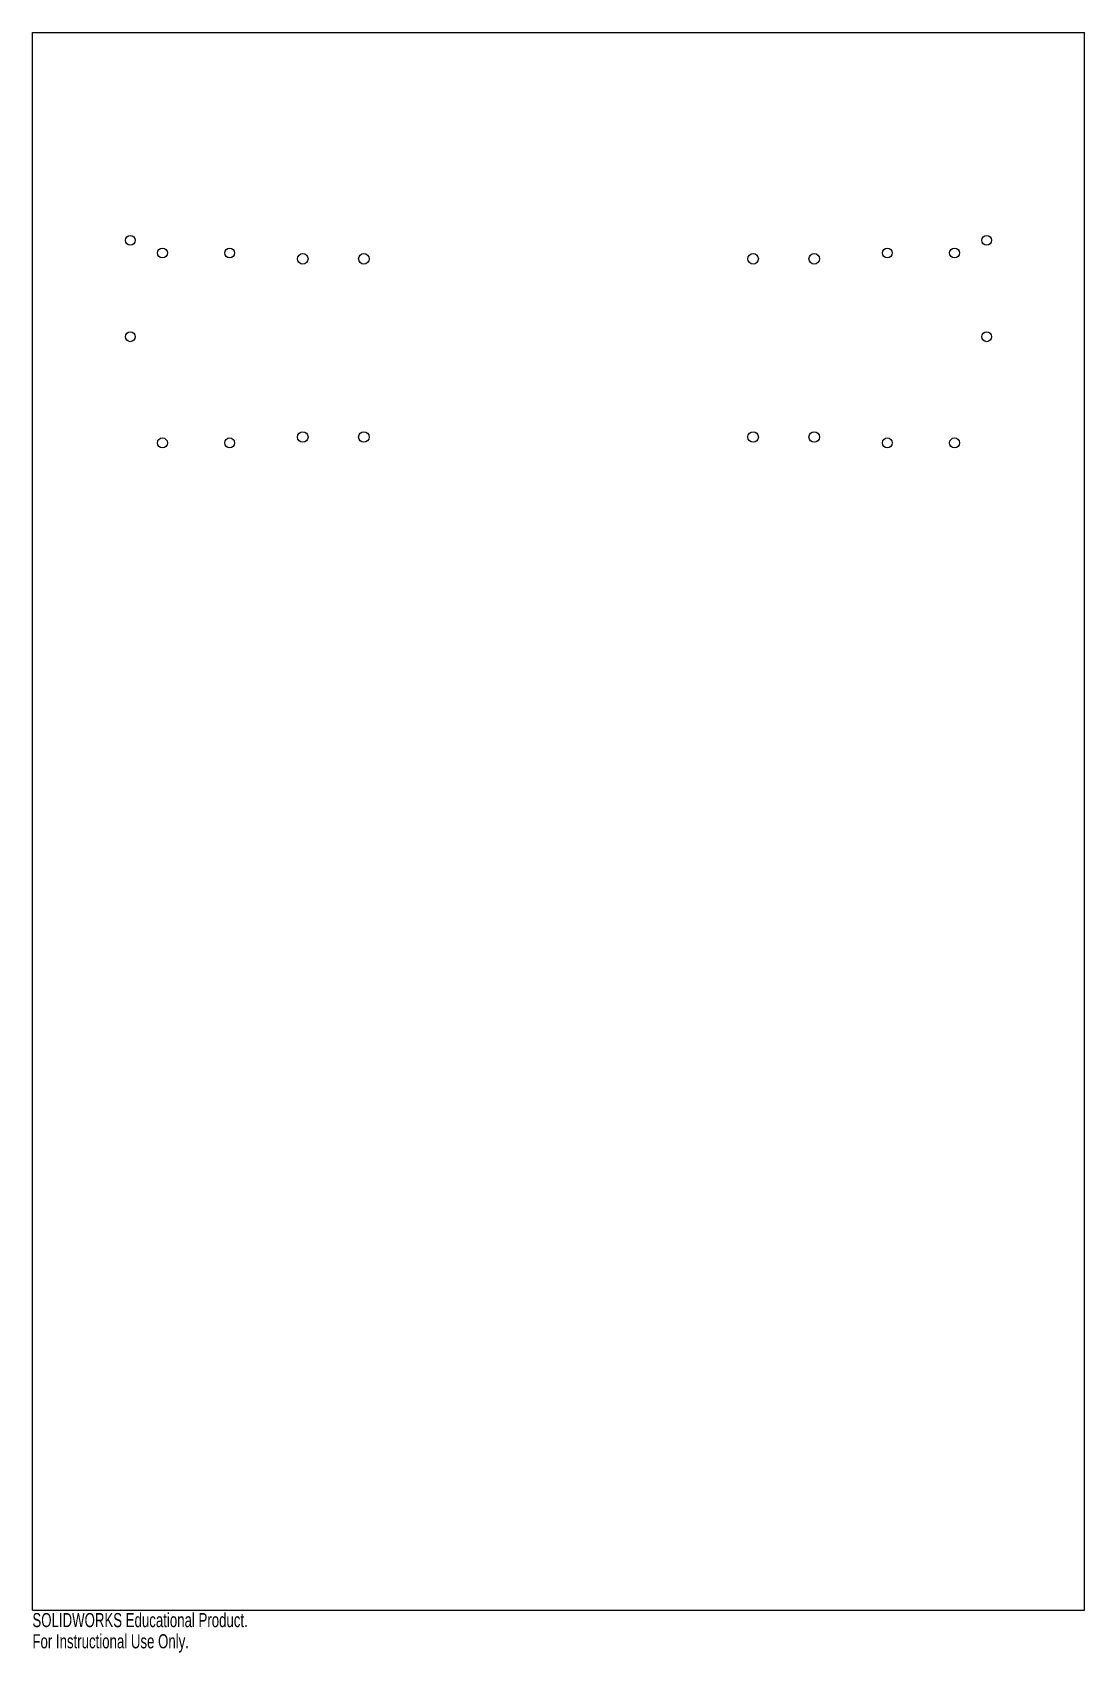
# Model space of a CAD drawing. Header units: millimetres. Extents: x 0 to 360, y -15 to 540.
import ezdxf

# ---------------------------------------------------------------- set-up
doc = ezdxf.new("R2010")
doc.units = ezdxf.units.MM
doc.styles.add('SLDTEXTSTYLE0', font='TXT', dxfattribs={"width": 0.7})

msp = doc.modelspace()

# ---------------------------------------------------------------- linework, layer by layer
at = {"color": 7, "linetype": 'Continuous', "lineweight": 25}
for p, q in [((0, 540), (360, 540)), ((0, 0), (0, 540)), ((360, 0), (360, 540)), ((0, 0), (360, 0))]:
    msp.add_line(p, q, dxfattribs=at)
for centre, radius in [((33.5, 468.84), 1.7), ((44.5, 464.5), 1.7), ((67.5, 464.5), 1.7), ((292.5, 464.5), 1.7), ((315.5, 464.5), 1.7), ((326.5, 468.84), 1.7), ((92.5, 462.5), 1.8), ((113.4, 462.5), 1.8), ((246.6, 462.5), 1.8), ((267.5, 462.5), 1.8), ((33.5, 435.84), 1.7), ((326.5, 435.84), 1.7), ((44.5, 399.5), 1.7), ((67.5, 399.5), 1.7), ((92.5, 401.5), 1.8), ((113.4, 401.5), 1.8), ((246.6, 401.5), 1.8), ((267.5, 401.5), 1.8), ((292.5, 399.5), 1.7), ((315.5, 399.5), 1.7)]:
    msp.add_circle(centre, radius, dxfattribs=at)

# ---------------------------------------------------------------- texts
at = {"color": 7, "linetype": 'Continuous', "char_height": 4.8336, "attachment_point": 1, "style": 'SLDTEXTSTYLE0'}
for s, insert in [('SOLIDWORKS Educational Product.', (0, -1.02)), ('For Instructional Use Only.', (0, -8.27))]:
    msp.add_mtext(s, dxfattribs=dict(at, insert=insert))

doc.saveas('drawing.dxf')
